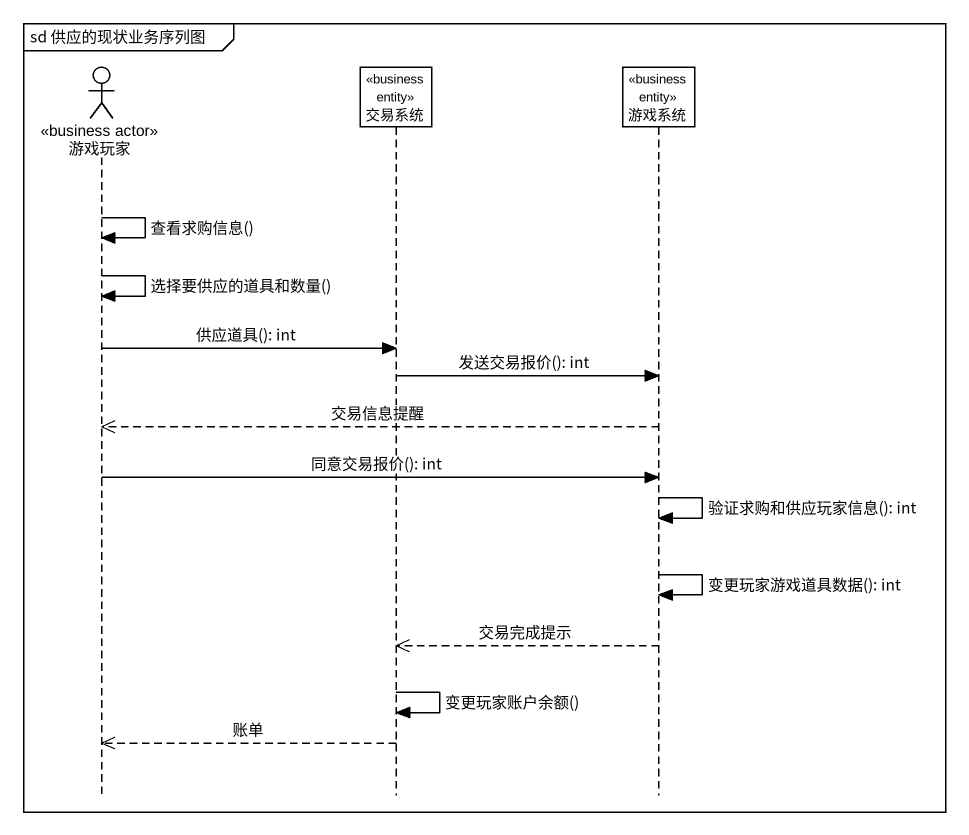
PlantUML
@startuml
mainframe sd 供应的现状业务序列图
hide footbox
actor 游戏玩家 <<business actor>>
participant 交易系统 <<business entity>>
participant 游戏系统 <<business entity>>

游戏玩家 -> 游戏玩家 : 查看求购信息()
游戏玩家 -> 游戏玩家 : 选择要供应的道具和数量()
游戏玩家 -> 交易系统 : 供应道具(): int
交易系统 -> 游戏系统 : 发送交易报价(): int
游戏系统 -->> 游戏玩家 : 交易信息提醒
游戏玩家 -> 游戏系统 : 同意交易报价(): int
游戏系统 -> 游戏系统 : 验证求购和供应玩家信息(): int
游戏系统 -> 游戏系统 : 变更玩家游戏道具数据(): int
游戏系统 -->> 交易系统 : 交易完成提示
交易系统 -> 交易系统 : 变更玩家账户余额()
交易系统 -->> 游戏玩家 : 账单
@enduml
